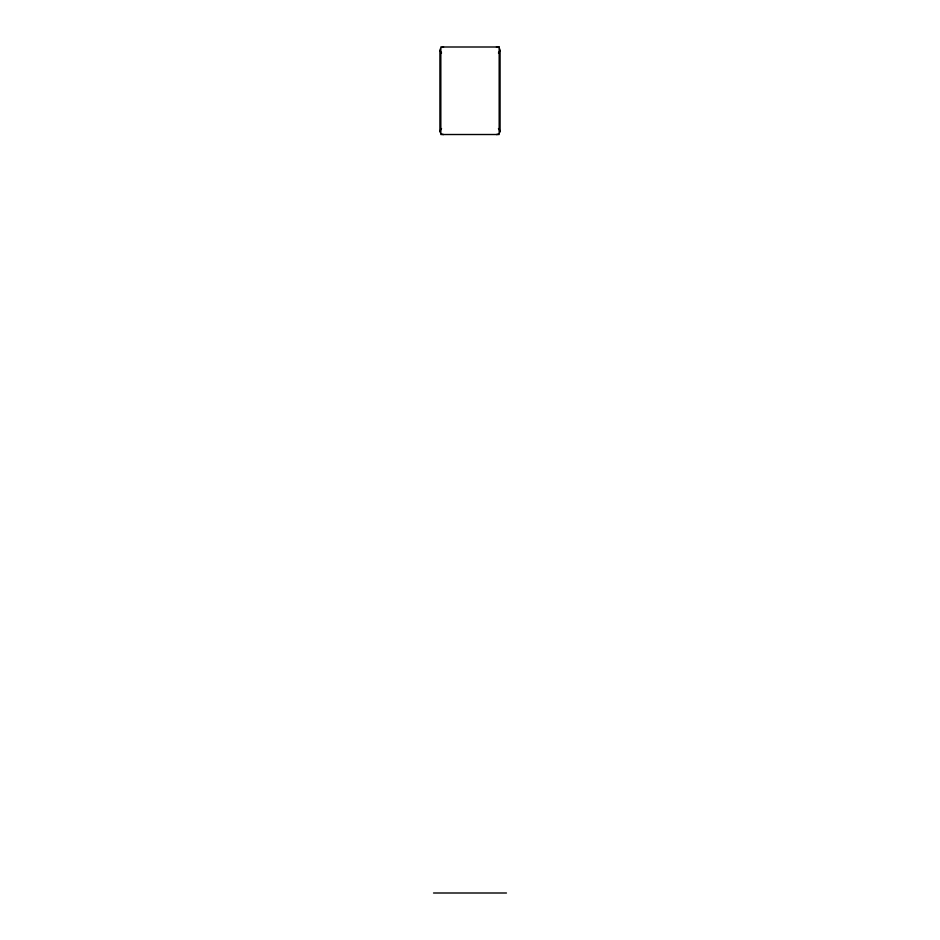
<?xml version="1.0" encoding="UTF-8"?>
<svg xmlns="http://www.w3.org/2000/svg" width="940" height="940" viewBox="0 0 940 940"><rect width="100%" height="100%" fill="white"/><g stroke="black" fill="none" stroke-linecap="round" stroke-linejoin="round"><path stroke-width="1.41" d="M440.402 132.693A3.643 3.643 0 0 1 439.92 130.871L441.541 128.557M498.459 52.957L500.08 50.643A3.643 3.643 0 0 0 499.598 48.821M433.54 893L506.46 893M498.459 128.557L500.08 130.871A3.643 3.643 0 0 1 499.598 132.693M440.402 48.821A3.643 3.643 0 0 0 439.92 50.643L441.541 52.957M500.08 50.643L500.08 130.871M439.92 50.643L439.92 130.871M498.259 134.032A3.643 3.643 0 0 1 496.438 134.514M443.562 134.514A3.643 3.643 0 0 1 441.741 134.032M496.438 47A3.643 3.643 0 0 1 498.259 47.494M441.741 47.494A3.643 3.643 0 0 1 443.562 47M499.175 47L440.825 47L440.825 134.514L499.175 134.514L499.175 47"/></g></svg>
